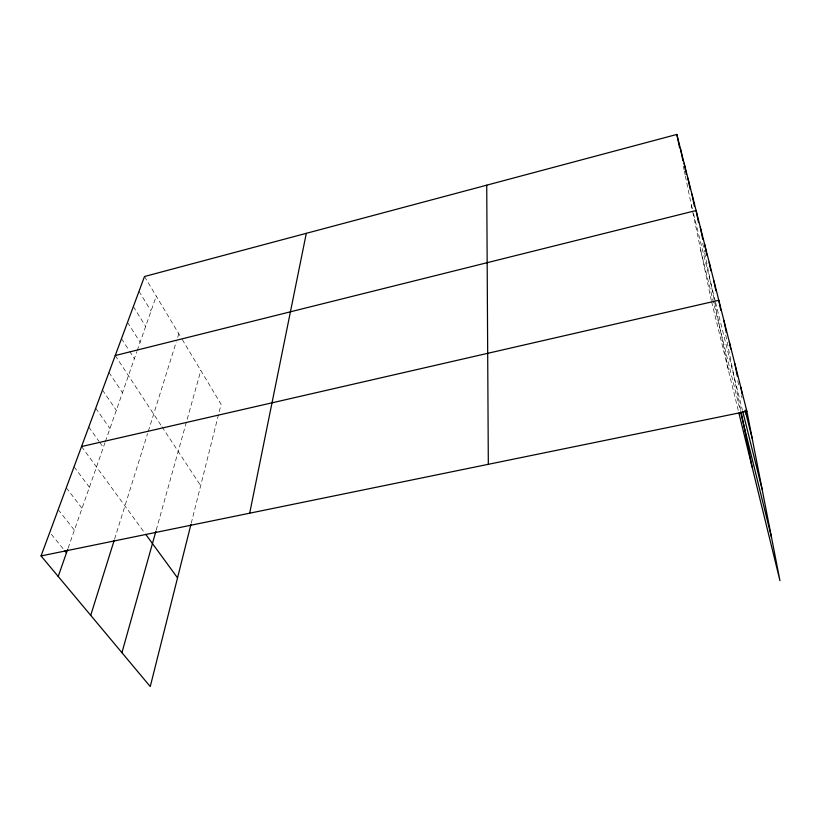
<?xml version="1.0" encoding="UTF-8"?>
<svg xmlns="http://www.w3.org/2000/svg" width="821" height="821" viewBox="0 0 821 821"><rect width="100%" height="100%" fill="white"/><g stroke="black" fill="none" stroke-linecap="round" stroke-linejoin="round"><path stroke-width="0.62" stroke-dasharray="4.11 3.08" d="M191.231 523.275L221.095 404.301L181.923 338.97M156.226 530.038L200.827 370.497M114.56 539.12L147.575 433.632M148.314 431.261L176.279 341.885M177.726 337.246L178.814 333.767M68.133 548.079L104.985 442.704M105.406 441.524L136.84 351.645M137.251 350.475L156.257 296.135M51.384 534.286L63.289 548.951M58.199 509.625L74.403 530.161M66.275 487.797L82.038 508.312M74.054 466.78L89.397 487.274M81.546 446.542L144.968 533.311M88.771 427.023L98.972 441.308M99.7 442.324L103.333 447.424M95.739 408.201L109.942 428.541M102.461 390.037L116.315 410.305M108.957 372.498L122.483 392.695M115.238 355.544L161.316 425.74M162.014 426.797L200.673 485.683M121.487 338.663L128.948 350.249M129.626 351.306L134.377 358.685M127.522 322.345L140.114 342.275M133.371 306.561L145.666 326.399M139.016 291.301L151.043 311.026M144.486 276.513L181.308 337.924M737.689 380.77L738.931 385.726M741.414 395.589L742.03 398.041M691.354 205.096L692.267 208.76M693.488 213.665L715.265 301.143M715.563 302.323L742.441 410.233M700.58 250.025L740.296 410.921M711.325 300.517L692.555 210.966M711.612 301.687L738.623 411.957M683.349 166.17L684.119 169.885M684.375 171.117L685.135 174.832M685.391 176.074L692.319 209.796M702.725 243.232L704.469 251.801M704.716 253.022L729.017 372.744M725.743 335.03L740.881 410.828"/><path stroke-width="1.23" d="M249.687 513.197L306.305 233.328M190.924 524.506L150.253 686.561L41.05 555.94L144.486 276.513L676.843 134.439L746.905 411.331L779.95 580.652L738.91 413.137M121.939 652.685L155.887 531.269M90.71 615.34L114.201 540.29M58.209 576.465L67.712 549.28M115.238 355.544L696.085 210.525L698.538 222.604M81.546 446.542L718.796 300.281L720.797 310.297M41.05 555.94L746.905 411.331M64.869 550.912L66.46 552.861M145.717 534.338L177.531 577.861M745.119 410.305L752.18 438.373M742.738 411.434L762.093 489.162M740.583 412.101L771.504 537.375M680.404 148.539L682.918 160.793M676.843 134.439L679.583 147.801M691.939 194.125L694.381 206.102M687.947 178.352L690.235 189.579M684.109 163.174L686.387 174.298M709.159 262.186L710.904 270.827M704.634 244.278L706.86 255.31M700.272 227.068L702.735 239.239M741.127 412.019L752.098 466.975M713.88 280.833L715.871 290.788M729.294 341.741L730.731 349.017M723.927 320.559L726.328 332.597M740.758 387.06L742.205 394.408M745.324 410.315L746.043 413.989M734.898 363.888L737.299 376.069M486.73 185.177L488.321 464.317"/></g></svg>
